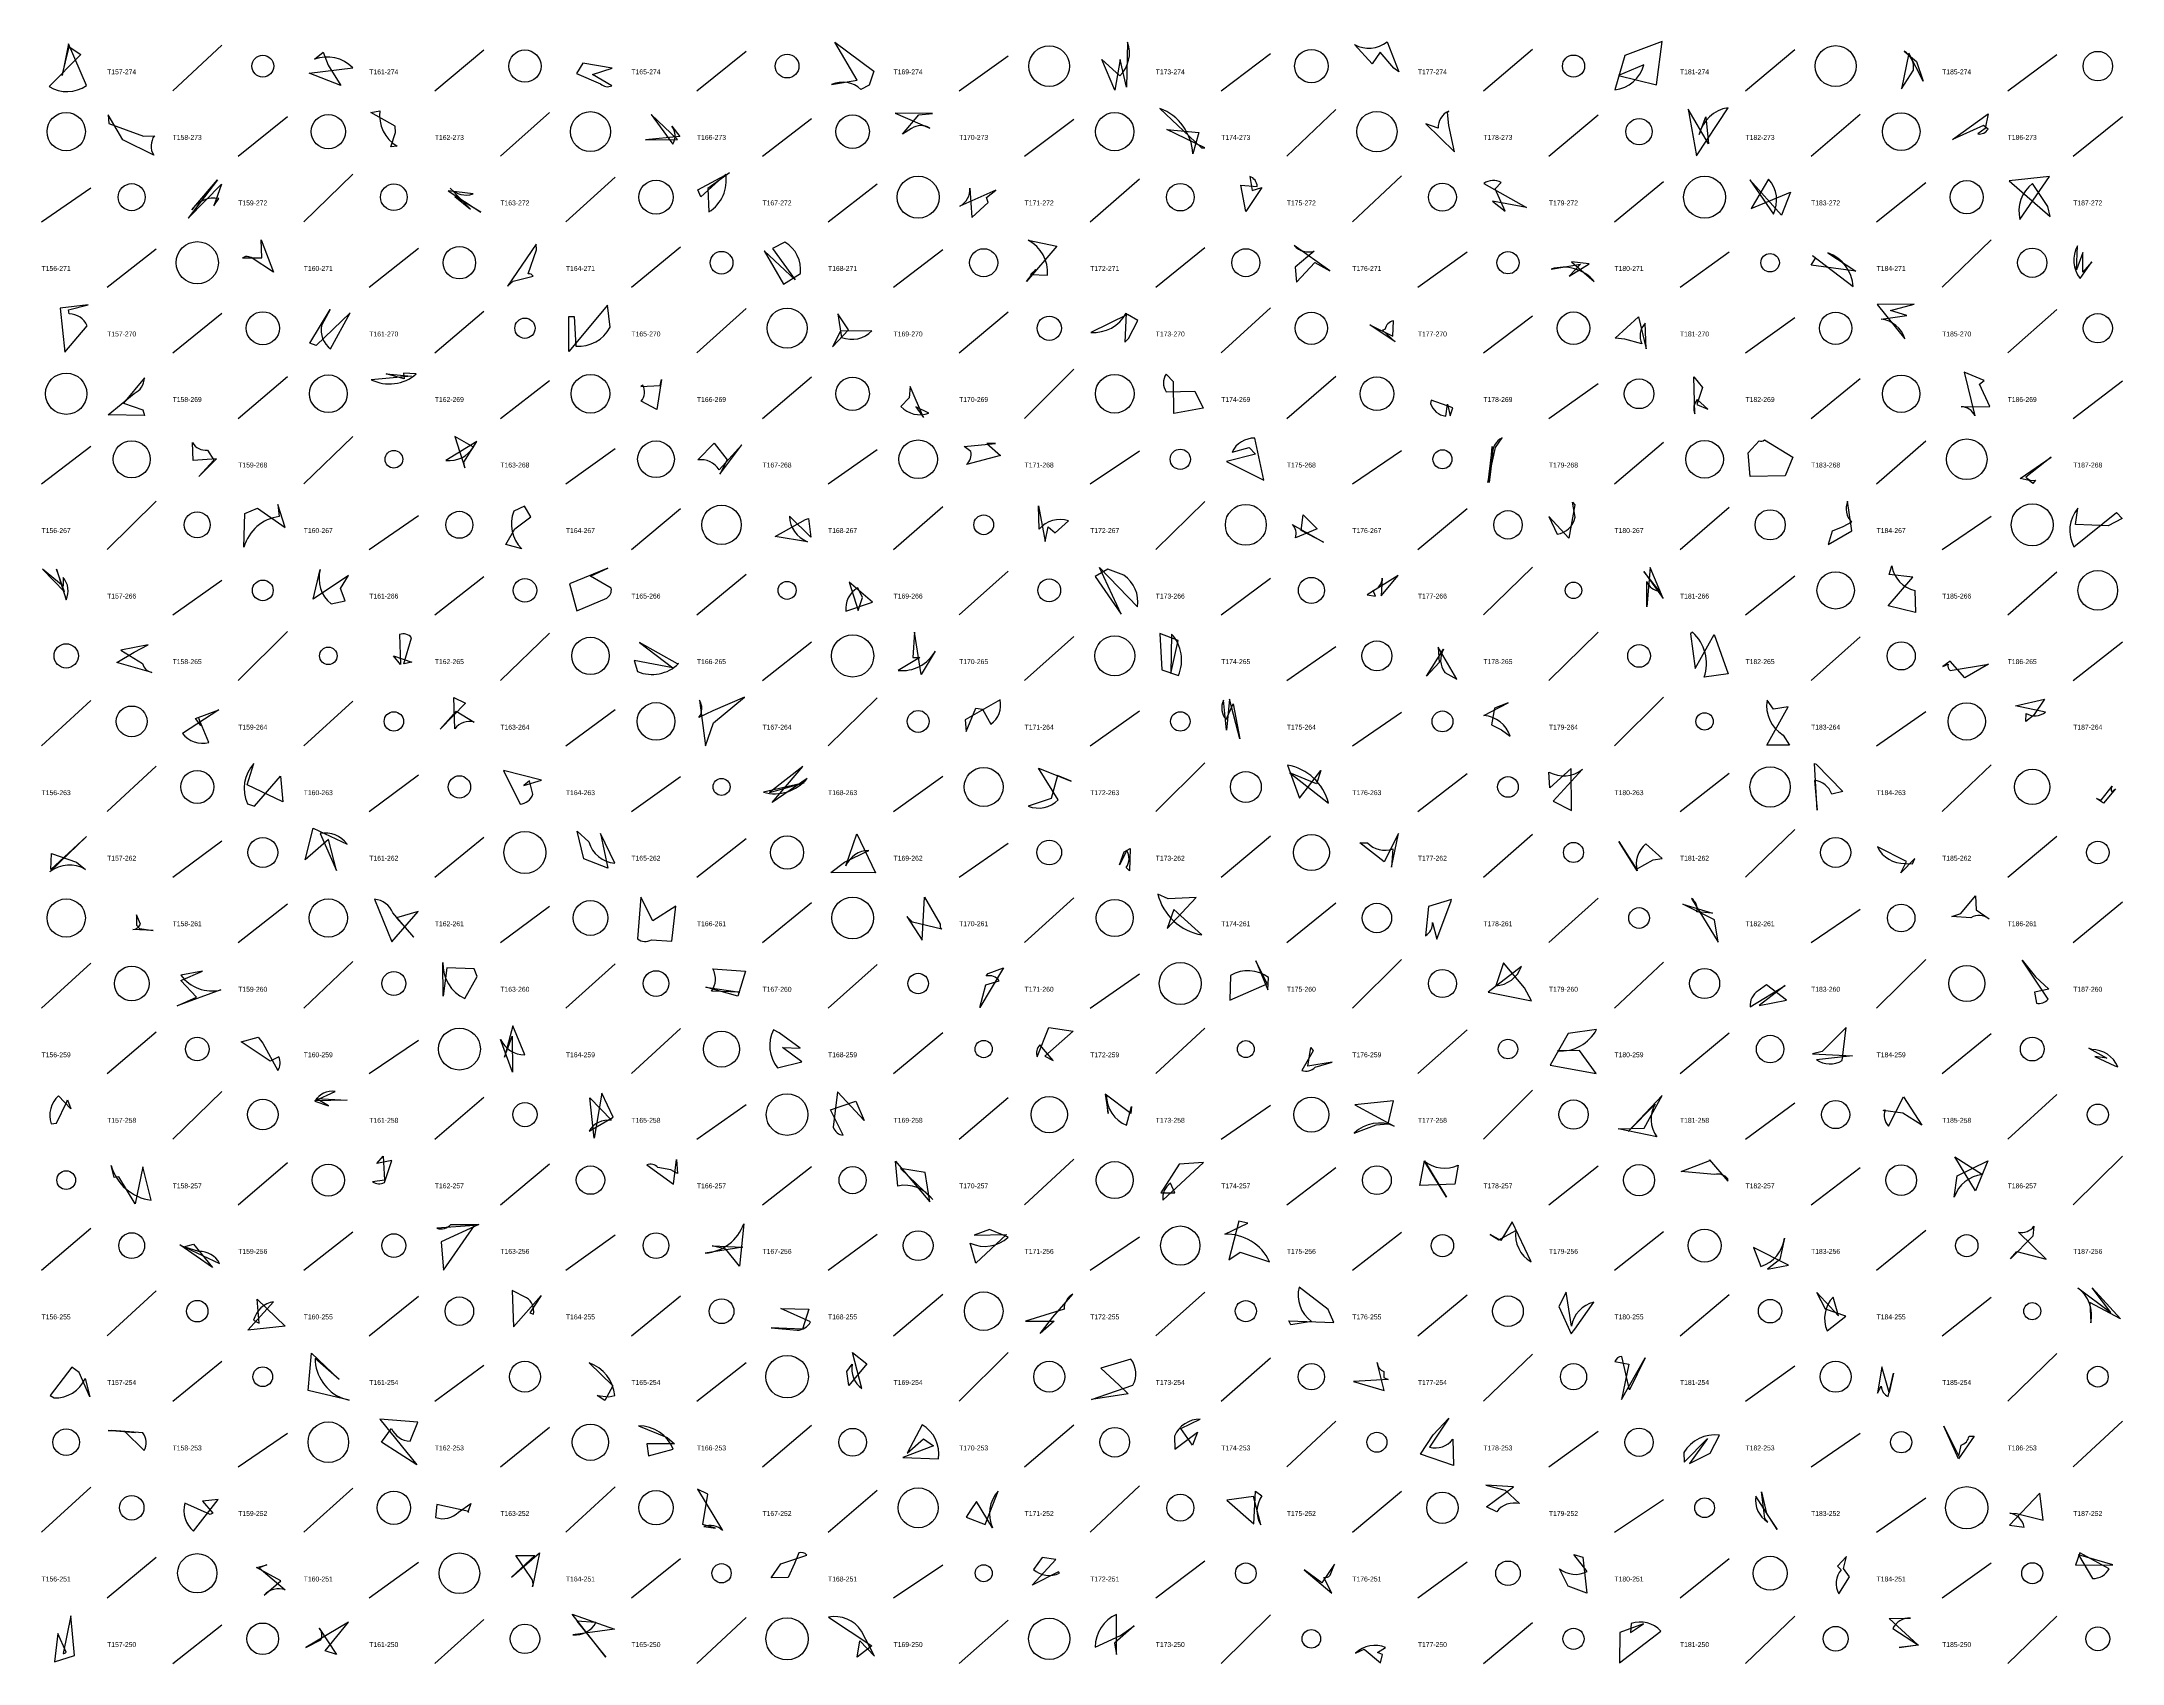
# Model space of a CAD drawing. Header units: millimetres. Extents: x -1 to 9990, y 0 to 15990.
# Drawn here: x 6240 to 7510, y 10000 to 10990 of the extents above; entities that cross this region are included whole.
import ezdxf

# ---------------------------------------------------------------- set-up
doc = ezdxf.new("R2010")
doc.units = ezdxf.units.MM
doc.layers.add('TEXT', color=3, linetype='Continuous')
doc.layers.add('WALL', color=1, linetype='Continuous')

msp = doc.modelspace()

# ---------------------------------------------------------------- linework, layer by layer
for points in [[(6256.8, 10986.8), (6263.9, 10982.1), (6244.6, 10962.5, 0.3), (6267.3, 10963.2), (6256.5, 10988.7), (6252.5, 10969.3)], [(6747.9, 10971.9), (6745.1, 10963.4), (6740.1, 10960.8, 0.3), (6722.2, 10963.8), (6737.7, 10966.5), (6724.1, 10989.7)], [(6895, 10960.4), (6887.2, 10979.1), (6898, 10969.1, 0.3), (6902.8, 10989.6), (6902.2, 10962.2), (6898.2, 10979)], [(7057, 10983.6), (7052.2, 10976.3), (7041.3, 10988.1, 0.3), (7061.2, 10989.9), (7068.4, 10971.5), (7065.4, 10973.8)], [(7229.2, 10990), (7206.3, 10981.4), (7200.2, 10960.5, 0.3), (7218, 10975.8), (7202.5, 10969.2), (7225.7, 10963.5)], [(6422.6, 10963.2), (6403.3, 10970.6), (6430, 10973.9, 0.3), (6406.5, 10979.2), (6411.8, 10983.5), (6414.9, 10975.5)], [(6570.4, 10976.9), (6566.5, 10970.4), (6581.1, 10964.2, 0.3), (6588.1, 10963), (6576.2, 10969.8), (6588.3, 10973.7)], [(7379.7, 10982.9), (7375.1, 10961.1), (7382.5, 10972.6, 0.3), (7376.8, 10984.1), (7384.3, 10977.8), (7388.4, 10965.8)], [(6455.7, 10938.3), (6440.9, 10946.7), (6446.5, 10947.8, 0.3), (6457, 10926.1), (6453.2, 10925.8), (6455.9, 10934.4)], [(6926.7, 10936.3), (6946.4, 10934.4), (6942.6, 10921.5, 0.3), (6922.5, 10949.2), (6948, 10925.1), (6949.9, 10925.2)], [(7098.8, 10938.8), (7098.1, 10946.6), (7098.8, 10947.6, 0.3), (7092.4, 10937.1), (7084.9, 10939.7), (7102.3, 10922.6)], [(7244.9, 10948.7), (7250.1, 10920.2), (7269.4, 10949.6, 0.3), (7251.6, 10933.2), (7255.7, 10944.1), (7257.3, 10927.6)], [(6281.1, 10939.9), (6302.1, 10932.2), (6308.8, 10932.5, 0.3), (6308.4, 10920.7), (6289.5, 10930.1), (6280.6, 10945.2)], [(6628.2, 10930.3), (6612.1, 10945.5), (6625.3, 10927.3, 0.3), (6624.6, 10938.3), (6629.5, 10932.1), (6608.5, 10930)], [(6783.7, 10946), (6760.9, 10946.2), (6782.1, 10937.2, 0.3), (6771, 10936.9), (6765.4, 10933.4), (6775.4, 10945.2)], [(7428.1, 10945.8), (7426.3, 10936.9), (7421.7, 10933.6, 0.3), (7428.1, 10936.6), (7425.3, 10938.8), (7406.4, 10930.3)], [(6659.9, 10909.8), (6646.7, 10900.4), (6647.3, 10886, 0.3), (6657.6, 10909), (6642.3, 10895.3), (6640.5, 10899.4)], [(6349.8, 10903), (6345.2, 10889.8), (6348.2, 10894.1, 0.3), (6331.7, 10887.3), (6347.4, 10905.5), (6329.5, 10882.1)], [(6492.2, 10895.5), (6501.7, 10887.6), (6489.4, 10900.5, 0.3), (6503.3, 10897), (6488.1, 10898.9), (6508, 10885.9)], [(6816.7, 10894.8), (6822.4, 10899.2), (6800.4, 10889.5, 0.3), (6806.6, 10900.6), (6807.7, 10882.6), (6817.7, 10891.8)], [(6974.9, 10886.3), (6971.9, 10902.4), (6982, 10901.5, 0.3), (6977.4, 10907.7), (6978.8, 10899.1), (6984.8, 10901)], [(7133.2, 10886.4), (7127.1, 10900), (7130.9, 10903.9, 0.3), (7120.3, 10903.3), (7146.4, 10888.8), (7125.5, 10892.6)], [(7302, 10884.1), (7282.7, 10905.5), (7297.1, 10884.7, 0.3), (7294.1, 10906), (7283.5, 10888.1), (7307.4, 10898.1)], [(7466, 10883.3), (7464.4, 10889.4), (7455.2, 10903.4, 0.3), (7447.5, 10881.4), (7465.5, 10907.7), (7440.8, 10905)], [(6381.5, 10849.2), (6367.8, 10858.1), (6366.5, 10858.5, 0.3), (6362.7, 10857.9), (6374.4, 10858), (6374.1, 10869)], [(6524.3, 10840.6), (6527.9, 10843.8), (6540, 10846.8, 0.3), (6537, 10848.2), (6542, 10862.8), (6541.8, 10866.4)], [(6681.1, 10862.3), (6692.9, 10841.9), (6703.1, 10848.5, 0.3), (6693.7, 10867.5), (6686.1, 10863.6), (6700, 10844.5)], [(6846.8, 10850.9), (6843.5, 10847.8), (6854, 10847.3, 0.3), (6842.1, 10868.7), (6859.6, 10865.1), (6841.1, 10843.5)], [(7017.2, 10855.1), (7026.3, 10850.1), (7004.5, 10865.5, 0.3), (7016.8, 10862.1), (7005.2, 10852.2), (7005.9, 10843.2)], [(7322.7, 10857.7), (7320.8, 10859.5), (7345.7, 10840.4, 0.3), (7330.3, 10861), (7347.3, 10849.9), (7320, 10853.6)], [(7485.8, 10861.3), (7481.9, 10850.7), (7482.6, 10865.3, 0.3), (7484.2, 10845.3), (7491.3, 10855.6), (7485.9, 10849.2)], [(7184.5, 10854.3), (7173.8, 10855.5), (7187.7, 10843.6, 0.3), (7161.4, 10851.1), (7179.2, 10854.1), (7172.4, 10846.7)], [(6251.4, 10827.3), (6254.2, 10800.3), (6267.8, 10816.5, 0.3), (6256.9, 10823.7), (6256.4, 10826.2), (6268.4, 10829.3)], [(6403.8, 10805.9), (6416.2, 10826.5), (6410.9, 10816.6, 0.3), (6416.4, 10802.4), (6428.3, 10824.4), (6407.6, 10804.5)], [(6561.8, 10822.2), (6565.1, 10822.1), (6566, 10804.1, 0.3), (6587, 10815.6), (6585.3, 10829.1), (6561.7, 10800.9)], [(6732.4, 10814), (6726, 10823.8), (6728.3, 10809.4, 0.3), (6746.8, 10813.4), (6727.5, 10813.2), (6722.8, 10803.6)], [(6909, 10819.8), (6902.7, 10823.3), (6880.4, 10812.5, 0.3), (6901.9, 10824.2), (6901.1, 10806.4), (6903.3, 10808.8)], [(7214.7, 10821.9), (7219.3, 10802.4), (7218.7, 10818, 0.3), (7216.6, 10805.4), (7206.4, 10808.4), (7200.4, 10808.9)], [(7382.9, 10829.6), (7360.4, 10829.5), (7377.3, 10808.5, 0.3), (7362.7, 10820.5), (7378.5, 10822.7), (7368.5, 10825.8)], [(7050.7, 10817.1), (7064.8, 10810.1), (7065.1, 10819.6, 0.3), (7059.9, 10814.3), (7058.4, 10813.8), (7066.2, 10806.7)], [(6302.7, 10761.8), (6280.6, 10762.1), (6296.4, 10775.2, 0.3), (6302.7, 10784.8), (6289.9, 10769.3), (6301.7, 10765.1)], [(6450.2, 10787.2), (6465.8, 10785.8), (6441.1, 10783.6, 0.3), (6468.7, 10787.1), (6460.8, 10787.6), (6461.3, 10784.2)], [(6618.4, 10783.7), (6615.5, 10765.3), (6606, 10770.4, 0.3), (6607, 10780.2), (6605.8, 10779.4), (6617.6, 10780)], [(6931, 10763), (6930.8, 10782.2), (6926.3, 10787, 0.3), (6926.4, 10776.2), (6943.8, 10776.5), (6949, 10766.3)], [(7250.2, 10768.4), (7257, 10765.5), (7250.5, 10771.5, 0.3), (7249.1, 10762.8), (7248.5, 10785.4), (7253.8, 10778.8)], [(7425.6, 10783), (7413.5, 10788.2), (7419.9, 10761.6, 0.3), (7411.6, 10767.1), (7429, 10767.2), (7422.8, 10780.8)], [(6770.1, 10779.4), (6769.5, 10772.6), (6764.5, 10767.3, 0.3), (6781.6, 10763.1), (6773.5, 10767.1), (6778.3, 10760.6)], [(7101.4, 10766.4), (7088.1, 10771.1), (7087.8, 10769.1, 0.3), (7097, 10761.4), (7098, 10768.7), (7099.7, 10761.6)], [(6346.8, 10735.3), (6332.5, 10734.3), (6332.1, 10745.2, 0.3), (6341.2, 10740.6), (6345.2, 10734.4), (6335.9, 10724.4)], [(6497.6, 10733.2), (6505.6, 10745.9), (6486.8, 10734.3, 0.3), (6503.5, 10742.5), (6492.2, 10748.9), (6498.3, 10729.8)], [(6654, 10725.9), (6667.3, 10743.8), (6653.5, 10728.6, 0.3), (6640.6, 10734.6), (6650.5, 10744.8), (6658.5, 10734.7)], [(6817, 10744.7), (6825.3, 10737.4), (6804.5, 10731.9, 0.3), (6807.1, 10739.8), (6803.1, 10742.8), (6822.3, 10744.6)], [(6963.1, 10733.7), (6986, 10722.2), (6980.5, 10747.9, 0.3), (6966.6, 10739.3), (6977.1, 10742.1), (6980.8, 10738.1)], [(7122.7, 10720.8), (7127.4, 10742.1), (7131.4, 10748.1, 0.3), (7125.5, 10737.5), (7123.6, 10720.9), (7125.4, 10742.8)], [(7282.8, 10724.5), (7281.5, 10739), (7288.3, 10746.3, 0.3), (7291.5, 10746.8), (7308.8, 10736.3), (7304.1, 10724.9)], [(7447.6, 10723.2), (7466.6, 10736.4), (7451.1, 10724.1, 0.3), (7457, 10722.3), (7455.4, 10720.2), (7453.1, 10722.1)], [(6388.6, 10693.3), (6384.2, 10707.4), (6385, 10700.1, 0.3), (6363.5, 10681.4), (6364, 10701.9), (6371.8, 10705.1)], [(6538.5, 10699.8), (6534.8, 10706.3), (6528.2, 10703.3, 0.3), (6533, 10680.4), (6523.3, 10683), (6528.9, 10692.5)], [(6854.4, 10693.7), (6858.7, 10690.1), (6866.7, 10697.5, 0.3), (6848.9, 10692.3), (6848.4, 10706.5), (6852.6, 10684.9)], [(7172.1, 10686.8), (7160, 10700), (7165.1, 10689.2, 0.3), (7176.1, 10699.6), (7174.3, 10708.9), (7175.9, 10707.3)], [(7330.4, 10683), (7344.8, 10691.4), (7342.3, 10709.4, 0.3), (7344.7, 10696.6), (7339.4, 10693.8), (7332.9, 10691.2)], [(6708.1, 10698.8), (6709.5, 10687.4), (6696.4, 10700.3, 0.3), (6707.5, 10684.7), (6687.8, 10687.9), (6706.3, 10698.2)], [(7010, 10701.2), (7018.5, 10692.5), (7005.3, 10687.1, 0.3), (7003.3, 10695.3), (7022.3, 10684.4), (7008.8, 10691.6)], [(7501.3, 10694.3), (7481.3, 10695.1), (7482.8, 10705.1, 0.3), (7480.3, 10681.6), (7506.5, 10702.6), (7509.9, 10698.8)], [(6562.2, 10658.9), (6566.7, 10642.5), (6584.9, 10650.2, 0.3), (6587.7, 10656.4), (6575.1, 10663.6), (6585.5, 10668.6)], [(6898.9, 10640.5), (6885.6, 10668.9), (6908.8, 10644.9, 0.3), (6900.5, 10664.2), (6890.8, 10668), (6883, 10663.5)], [(7221.8, 10668.9), (7219.7, 10645), (7219.7, 10660.4, 0.3), (7227.5, 10654.6), (7218, 10666.6), (7229.8, 10650)], [(7382, 10663.1), (7367.7, 10664.6), (7369.2, 10669.9, 0.3), (7383.3, 10654.9), (7383.7, 10641.4), (7367.1, 10645.6)], [(6254, 10654.1), (6249.1, 10668), (6255, 10649.3, 0.3), (6253.1, 10662.8), (6253.1, 10657.5), (6240.5, 10667.9)], [(6427.4, 10664), (6405.8, 10649.7), (6410.1, 10667.7, 0.3), (6416.7, 10646.7), (6425.2, 10648.6), (6422.4, 10656.1)], [(6738.4, 10642.8), (6741, 10650.7), (6738.1, 10656.5, 0.3), (6730.9, 10642.2), (6747.1, 10647.8), (6732.8, 10659.9)], [(7049, 10652.2), (7054.2, 10651.4), (7052.8, 10654.9, 0.3), (7058.3, 10662.4), (7057.5, 10651.7), (7068, 10664)], [(6305, 10621.7), (6288.4, 10618.5), (6301.6, 10610.3, 0.3), (6307.2, 10604.9), (6286, 10611), (6296.4, 10617.3)], [(6465.9, 10611.1), (6461, 10610.2), (6465.8, 10626.1, 0.3), (6458.4, 10628.1), (6459, 10609.7), (6454.8, 10615.1)], [(6625.3, 10607.7), (6601.6, 10612.1), (6603.7, 10605.4, 0.3), (6628.8, 10610.3), (6628.1, 10610.1), (6604.9, 10623.1)], [(6771.8, 10614.1), (6776, 10614.1), (6762.8, 10606.1, 0.3), (6785.4, 10617.9), (6776.9, 10603.6), (6772.7, 10629.5)], [(6922.6, 10628.7), (6923.7, 10606.5), (6933.8, 10603.1, 0.3), (6929.7, 10628.3), (6929.3, 10604.3), (6933.7, 10624.3)], [(7093, 10610.9), (7085.3, 10602.7), (7095.6, 10619, 0.3), (7096.4, 10604.9), (7103.7, 10600.7), (7092.3, 10620.4)], [(7260.8, 10628), (7269.4, 10604.1), (7254.8, 10602, 0.3), (7247.7, 10629.4), (7246.4, 10628.4), (7249.2, 10607.4)], [(7404.8, 10611.7), (7400.4, 10608.5), (7403.6, 10609.9, 0.3), (7404.9, 10606), (7428.3, 10610), (7413.9, 10601.7)], [(6334, 10576.8), (6348.1, 10582), (6325.9, 10567.7, 0.3), (6342.1, 10562.1), (6335.9, 10576.8), (6337.1, 10572.5)], [(6483.2, 10570.3), (6493, 10581.2), (6504, 10574.6, 0.3), (6492.2, 10570.5), (6491.6, 10589.5), (6498.7, 10586.1)], [(6669.1, 10589.9), (6649.6, 10581.5), (6641.2, 10577.4, 0.3), (6641.5, 10588), (6645.3, 10560), (6650.1, 10574.2)], [(6810.2, 10583), (6814.3, 10582.4), (6819.4, 10573.3, 0.3), (6825, 10588.1), (6803.7, 10575.9), (6804.3, 10568.8)], [(6965.1, 10588.6), (6963.2, 10569.7), (6961.3, 10587.9, 0.3), (6963, 10576.1), (6967.2, 10585.7), (6971.3, 10564.4)], [(7125, 10573), (7131.1, 10569.9), (7136.3, 10565.9, 0.3), (7120.3, 10578.7), (7135.2, 10586.4), (7126.7, 10583.1)], [(7306.1, 10583.8), (7297.1, 10582.4), (7293.1, 10587.9, 0.3), (7302.9, 10566.7), (7306.8, 10560.4), (7292.9, 10560.4)], [(7455.8, 10578.7), (7451.1, 10574.9), (7451.3, 10579.8, 0.3), (7463.1, 10580.7), (7444.8, 10584.5), (7462.5, 10588.5)], [(6387.2, 10525.9), (6365.5, 10536.2), (6369.5, 10549.4, 0.3), (6365.7, 10524.7), (6369.9, 10523.2), (6385.8, 10541.5)], [(6545.1, 10539.2), (6521.9, 10545.1), (6532, 10524.5, 0.3), (6539.9, 10530.5), (6537.7, 10538.7), (6534.4, 10535.8)], [(6684.3, 10531.6), (6705.4, 10537.6), (6680.6, 10531.8, 0.3), (6707.2, 10540.2), (6685.8, 10525.6), (6704.6, 10547.5)], [(6860, 10541.9), (6856.1, 10528), (6842.1, 10523.3, 0.3), (6860.5, 10527.1), (6848.4, 10546.4), (6868.3, 10538.5)], [(7018.2, 10536.8), (7001.8, 10543.7), (7025.4, 10525.1, 0.3), (7000.4, 10548.3), (7007.8, 10528.2), (7020.8, 10545.1)], [(7173.5, 10546.3), (7160.5, 10534.5), (7160, 10544.1, 0.3), (7180.5, 10545.8), (7162.6, 10526.4), (7173.7, 10520.6)], [(7323.1, 10549), (7339.3, 10532.2), (7332.6, 10530.5, 0.3), (7322, 10539), (7323.7, 10520.8), (7322.1, 10549.4)], [(7494.1, 10527.9), (7497.1, 10527), (7503.7, 10535.5, 0.3), (7503.6, 10532.1), (7505.8, 10533.8), (7498.5, 10525.1)], [(6246.1, 10494.4), (6261.3, 10489), (6266.8, 10484.7, 0.3), (6245.1, 10483.2), (6267.3, 10504.8), (6245.6, 10484.7)], [(6400.9, 10490.5), (6405.7, 10509.9), (6426.4, 10500, 0.3), (6410.1, 10506.5), (6419.9, 10483.9), (6415.1, 10503)], [(6571, 10491.1), (6566.9, 10508.1), (6573.9, 10501.4, 0.3), (6589.8, 10488.4), (6581.2, 10506.5), (6585.5, 10485.5)], [(6721.8, 10482.7), (6730, 10489), (6744.8, 10496.2, 0.3), (6730.9, 10486.8), (6737.6, 10506.3), (6749, 10482.6)], [(7059.4, 10489.2), (7044.5, 10500.9), (7049.2, 10500.9, 0.3), (7064.7, 10497.3), (7063.9, 10486.1), (7068.2, 10506.6)], [(6904.5, 10497.4), (6903.9, 10483.8), (6902, 10485.9, 0.3), (6902.3, 10496.2), (6897.9, 10487.5), (6900.8, 10495.4)], [(7223.6, 10490.6), (7229.1, 10491.3), (7219.2, 10500.2, 0.3), (7213.9, 10483.7), (7202.6, 10501.6), (7213.5, 10484.9)], [(7374.8, 10482.5), (7378.2, 10489.4), (7360.5, 10498.4, 0.3), (7377.4, 10488.3), (7381.9, 10488.1), (7383.3, 10491.3)], [(6456.6, 10455.2), (6467.1, 10443.4), (6454.3, 10458.1, 0.3), (6443.1, 10466.4), (6453.8, 10440.4), (6469.8, 10458.9)], [(6613.1, 10453.3), (6605.8, 10467.8), (6603.7, 10442.2, 0.3), (6612.2, 10441.7), (6624.7, 10440.8), (6627, 10462.3)], [(6777.5, 10441.5), (6778.8, 10467.7), (6788.5, 10451.3, 0.3), (6789.4, 10448.2), (6771.5, 10452.4), (6768.1, 10455.9)], [(6944.7, 10467.6), (6927.6, 10466.8), (6921.3, 10469.6, 0.3), (6948.1, 10444.7), (6931.1, 10460.2), (6926.9, 10448.6)], [(7100.6, 10466.3), (7086.4, 10462), (7084.6, 10444.2, 0.3), (7088.9, 10452.3), (7091.5, 10442.1), (7100.4, 10465.4)], [(7241.8, 10463.4), (7259.8, 10457.9), (7250.3, 10458.7, 0.3), (7247, 10467), (7263.2, 10440.2), (7261, 10453.9)], [(7420.3, 10468.6), (7420.8, 10459.9), (7428.6, 10454.5, 0.3), (7417.6, 10455.2), (7406, 10456), (7411.3, 10457.7)], [(6299.8, 10448.5), (6308, 10447.4), (6295.6, 10448, 0.3), (6300.4, 10451.3), (6298, 10456.9), (6298, 10450.6)], [(6487.4, 10424.6), (6485, 10407.2), (6484.9, 10427.8, 0.3), (6498.3, 10405.8), (6505.8, 10419.2), (6504.1, 10423.9)], [(6981.1, 10428.9), (6988.4, 10411.1), (6988.9, 10418.7, 0.3), (6965.7, 10420), (6965.3, 10404.8), (6988, 10414.8)], [(7145, 10412.4), (7132.3, 10427.6), (7127.5, 10413.6, 0.3), (7143.2, 10425.4), (7123, 10409.8), (7149.4, 10404.5)], [(7465.1, 10411.5), (7456.4, 10409.8), (7457.5, 10403.1, 0.3), (7464.6, 10405.4), (7448.9, 10429.3), (7456.9, 10419)], [(6324.9, 10416.9), (6338.2, 10422.5), (6325, 10420.1, 0.3), (6349.4, 10411.1), (6322.8, 10401.3), (6334.5, 10406.7)], [(6645.4, 10412.8), (6666.1, 10409.7), (6648.8, 10410.3, 0.3), (6649.6, 10423.9), (6669.6, 10422.6), (6664.9, 10407.3)], [(6812.6, 10400.4), (6816.3, 10414.3), (6824.5, 10416.6, 0.3), (6816.5, 10419.6), (6817.8, 10421.2), (6827, 10424.5)], [(7305, 10404.8), (7292.7, 10414.3), (7287.7, 10410.5, 0.3), (7282.9, 10400.7), (7304.2, 10413.8), (7288.4, 10401.5)], [(6527.2, 10382.8), (6527.4, 10360.8), (6520.1, 10380.8, 0.3), (6534.9, 10371.5), (6527.7, 10389.1), (6522.6, 10370.1)], [(6372.2, 10382.3), (6375, 10378.6), (6384.1, 10361.9, 0.3), (6384.7, 10370.2), (6379.5, 10367.7), (6361.8, 10379.5)], [(6702.9, 10375.6), (6690.2, 10384.9), (6686.7, 10386.7, 0.3), (6689.2, 10363.6), (6703.9, 10367.3), (6692.2, 10375.9)], [(6852.4, 10370.7), (6857.3, 10368.1), (6849.3, 10377.5, 0.3), (6847.7, 10370.2), (6854.7, 10388.1), (6869.7, 10385.9)], [(7014.6, 10375.9), (7016, 10374), (7009.2, 10362, 0.3), (7017.3, 10363.9), (7027.6, 10366.9), (7012.8, 10364.6)], [(7188.9, 10360.1), (7178.6, 10374.1), (7165.3, 10373.9, 0.3), (7189.1, 10387), (7171.7, 10384.5), (7160.8, 10365.2)], [(7320.8, 10372), (7345.2, 10370.8), (7323.3, 10368.5, 0.3), (7339, 10368), (7341.4, 10388.2), (7326.7, 10373.5)], [(7493.1, 10370.4), (7505.3, 10364.7), (7507.2, 10364.2, 0.3), (7491.3, 10374.7), (7489.5, 10375.6), (7500.6, 10369.5)], [(6255.9, 10344), (6257.8, 10338.6), (6250.4, 10346.5, 0.3), (6245.8, 10329.4), (6249.1, 10329.8), (6255.3, 10342.7)], [(6426.4, 10343.9), (6406.7, 10343.4), (6419.1, 10349.1, 0.3), (6406.8, 10343.2), (6415, 10340.4), (6407.6, 10344.8)], [(6577.2, 10320.6), (6574.6, 10345.3), (6587.8, 10331.5, 0.3), (6574.1, 10324.9), (6588.9, 10333.4), (6582, 10348.1)], [(6742, 10331.3), (6725.8, 10348.8), (6723.1, 10327.3, 0.3), (6729.3, 10322.4), (6721.4, 10337.9), (6736.9, 10343.1)], [(6889.1, 10347.5), (6891, 10335.6), (6889.8, 10346.8, 0.3), (6902.2, 10328.5), (6905.2, 10340), (6904.9, 10335.7)], [(7065.1, 10343.3), (7041.5, 10341), (7065.5, 10328, 0.3), (7041.2, 10323.7), (7054.6, 10328.8), (7061.8, 10329.4)], [(7229.2, 10346.7), (7208.4, 10324.6), (7224.9, 10341.4, 0.3), (7225.8, 10321.4), (7202.3, 10326.4), (7218.2, 10326.7)], [(7376, 10335.8), (7363.9, 10337.4), (7365.2, 10337.8, 0.3), (7367.3, 10328), (7376.5, 10345.9), (7387.6, 10328.6)], [(6287.2, 10297), (6284.2, 10296.5), (6282.4, 10304, 0.3), (6306.8, 10282.7), (6301.8, 10303.2), (6297.1, 10280.5)], [(6448.5, 10309.6), (6449.3, 10294.9), (6442, 10294, 0.3), (6449.2, 10293.6), (6453.8, 10306.9), (6444.7, 10305.1)], [(6628.2, 10299.1), (6624, 10301.3), (6616.1, 10302.7, 0.3), (6609.4, 10304.3), (6625.6, 10292.6), (6627.5, 10307.5)], [(6779.2, 10299.6), (6764.3, 10302.1), (6783.9, 10283.1, 0.3), (6762.6, 10291.4), (6761.2, 10306.6), (6782.2, 10281.8)], [(6923.2, 10287.3), (6931.7, 10287.3), (6929.1, 10293.1, 0.3), (6924.4, 10282.7), (6949.2, 10305.8), (6934.4, 10304.7)], [(7084, 10306.7), (7097.4, 10284.6), (7083.9, 10306.8, 0.3), (7104.5, 10304.2), (7102.6, 10292.6), (7081.1, 10291.8)], [(7257.9, 10307.4), (7269.1, 10294.3), (7269.2, 10295.8, 0.3), (7261.1, 10298.4), (7240.8, 10300.2), (7258.3, 10307)], [(7420.4, 10288.5), (7407.7, 10309.3), (7424.6, 10298.4, 0.3), (7407.4, 10284.5), (7409.2, 10297.6), (7427.9, 10306.7)], [(6485.2, 10240.1), (6504.2, 10267.2), (6481.3, 10265.6, 0.3), (6489.7, 10268), (6506.9, 10267.9), (6483.9, 10257.4)], [(6649.3, 10254.8), (6668, 10254), (6645.1, 10250.5, 0.3), (6668.6, 10268.4), (6666, 10242.5), (6657.6, 10252.9)], [(6828.9, 10261.8), (6810.2, 10244.3), (6806.8, 10256.5, 0.3), (6830, 10260.1), (6818.5, 10264.9), (6809.1, 10261.3)], [(6964.7, 10246.4), (6971.6, 10251.1), (6989.5, 10245.2, 0.3), (6962.1, 10262), (6976.3, 10268.7), (6970.8, 10270)], [(7124.2, 10261.7), (7129.5, 10258.5), (7139.7, 10264.2, 0.3), (7149.1, 10245.1), (7137.6, 10269.6), (7130.6, 10258.2)], [(7445.5, 10251.5), (7463.5, 10246.8), (7446.6, 10263.2, 0.3), (7455.9, 10266.8), (7455.4, 10260.7), (7441.7, 10246.9)], [(6344.4, 10241.6), (6324.3, 10255.5), (6348.5, 10244.2, 0.3), (6336, 10251.4), (6326.9, 10254.3), (6332.7, 10255.9)], [(7306.3, 10243.1), (7284.9, 10253.8), (7289.3, 10242.3, 0.3), (7303.7, 10259.6), (7300.9, 10246.5), (7293.3, 10240.7)], [(6544.8, 10224.6), (6537.9, 10214), (6540.2, 10213.2, 0.3), (6536, 10223.2), (6527.2, 10227.7), (6528.1, 10205.5)], [(6849.4, 10201.3), (6857.1, 10211.3), (6869.5, 10225.3, 0.3), (6864.1, 10216.3), (6840.5, 10208.8), (6858.1, 10208.9)], [(7028.7, 10208.1), (7025.3, 10216.1), (7007.5, 10229.7, 0.3), (7015, 10208.7), (7002.4, 10206.7), (7001.2, 10209.2)], [(7173.5, 10201.2), (7175.9, 10204), (7187.4, 10220.5, 0.3), (7173.7, 10205.9), (7170.6, 10226.7), (7166, 10217.9)], [(7323.5, 10226.4), (7336.8, 10212.2), (7333.5, 10223.6, 0.3), (7329.8, 10203), (7341.3, 10212), (7328.8, 10216.2)], [(7508.9, 10210.4), (7490.1, 10220.3), (7490.7, 10207.8, 0.3), (7482.8, 10229.3), (7503, 10214.1), (7491.6, 10229.3)], [(6388.7, 10205.8), (6365.8, 10203.4), (6381.6, 10220.8, 0.3), (6369.4, 10209.5), (6372.7, 10207.7), (6371.6, 10222.3)], [(6704.4, 10204), (6685.2, 10204.9), (6701.1, 10203.4, 0.3), (6709.2, 10208.5), (6691.1, 10216.7), (6708.2, 10216.3)], [(6404.7, 10189.4), (6421.6, 10173.2), (6406.9, 10186.2, 0.3), (6423.6, 10161.8), (6427.8, 10160.7), (6402.7, 10166.6)], [(6732.6, 10169.6), (6731.4, 10178.2), (6734.8, 10182.6, 0.3), (6740.6, 10167.8), (6734.9, 10189.7), (6743.6, 10182.8)], [(6903.1, 10164.5), (6880.8, 10161), (6906.1, 10169.9, 0.3), (6904.8, 10185.8), (6886.5, 10180.3), (6897.7, 10169.9)], [(7218.7, 10186.5), (7209.1, 10167), (7204.5, 10187.4, 0.3), (7200.3, 10184.2), (7208.7, 10182.7), (7204.3, 10161)], [(6258.5, 10180.9), (6245.2, 10163.5), (6247.6, 10162, 0.3), (6266.6, 10173.8), (6269.4, 10162.7), (6263, 10177.6)], [(6579, 10163.6), (6586.2, 10162.8), (6589.9, 10163.5, 0.3), (6574.1, 10183.4), (6588.7, 10169.5), (6583.7, 10160.4)], [(7040.7, 10172), (7059.5, 10166.6), (7055.2, 10183.7, 0.3), (7059.2, 10178.1), (7059.3, 10174.5), (7061.9, 10173.3)], [(7363.1, 10181.1), (7360.5, 10164.9), (7362.8, 10169.3, 0.3), (7367.1, 10162.9), (7370.2, 10177.1), (7367.6, 10165.3)], [(6469.1, 10121.2), (6447.5, 10135.1), (6453.6, 10143.4, 0.3), (6465, 10135.7), (6469.6, 10147.3), (6446.4, 10149.1)], [(6942.5, 10133.3), (6935.4, 10143.4), (6947.2, 10149.1, 0.3), (6931.4, 10138.8), (6931.7, 10130.7), (6945.4, 10141.1)], [(7089.3, 10139.6), (7098.9, 10149.6), (7087.1, 10131.9, 0.3), (7101.3, 10136.8), (7101.7, 10120.8), (7081.6, 10127.7)], [(6280.7, 10142.2), (6290.6, 10141.8), (6302.5, 10129.9, 0.3), (6301.8, 10140.7), (6282.8, 10142.1), (6297.3, 10141)], [(6609.3, 10134), (6610.4, 10126.6), (6625.5, 10130.8, 0.3), (6604.4, 10145), (6621.9, 10137.9), (6626.2, 10134)], [(6784.4, 10132.8), (6765.6, 10125.6), (6787.5, 10124.9, 0.3), (6777.4, 10145.7), (6768.3, 10128.4), (6778.2, 10137.1)], [(7245.7, 10122), (7258.4, 10128.4), (7264.1, 10139.3, 0.3), (7242.4, 10128.7), (7242.5, 10122.8), (7256.8, 10137.2)], [(7401.1, 10144.8), (7410.2, 10126.5), (7411.5, 10133.3, 0.3), (7416.4, 10138.7), (7419.5, 10138.6), (7410, 10124.8)], [(6344.5, 10091.8), (6342.8, 10090.9), (6327.4, 10097.9, 0.3), (6332.8, 10080.7), (6347.8, 10100), (6338.2, 10099)], [(6500.8, 10092.8), (6481.2, 10096.9), (6480.5, 10089.1, 0.3), (6494.5, 10092.4), (6501.9, 10097.7), (6500.1, 10092.3)], [(6646.7, 10103.2), (6640.3, 10106.4), (6655.5, 10081.1, 0.3), (6644.2, 10083.6), (6651.3, 10082.5), (6643.6, 10084.7)], [(6804.3, 10089.3), (6815.8, 10084.7), (6823.9, 10105.2, 0.3), (6820.4, 10082.8), (6810.6, 10098.8), (6807.2, 10093.8)], [(6979.9, 10085.1), (6980.8, 10105.1), (6984.8, 10102.2, 0.3), (6984.1, 10084.6), (6979.7, 10101.8), (6963.5, 10099.6)], [(7121.5, 10108.7), (7133.3, 10105.8), (7142.1, 10097.5, 0.3), (7128.1, 10092.6), (7121.9, 10095.5), (7138.4, 10107.8)], [(7292.7, 10091.5), (7299.2, 10081.7), (7286.2, 10102, 0.3), (7293.6, 10086.2), (7291.8, 10088.5), (7289.8, 10104.8)], [(7459.6, 10104), (7441.1, 10084.4), (7450.1, 10083.2, 0.3), (7441.3, 10091.8), (7445.4, 10091.4), (7461.7, 10087.4)], [(6377.5, 10060.1), (6372.8, 10058.4), (6388.7, 10044.8, 0.3), (6375.8, 10041.7), (6386.1, 10050.3), (6371.2, 10058.5)], [(6526.8, 10052.7), (6543.8, 10067.5), (6539.6, 10046.8, 0.3), (6538.5, 10052.5), (6529.5, 10065.8), (6541, 10065.9)], [(6685.2, 10052.2), (6691.1, 10060.7), (6707.1, 10066.1, 0.3), (6702.1, 10067.5), (6699.6, 10060.9), (6695.7, 10052.5)], [(6859.1, 10063.4), (6850.6, 10064.6), (6845.3, 10057.3, 0.3), (6861.2, 10055.1), (6860.6, 10055.8), (6844.5, 10047.7)], [(7010.5, 10057.1), (7027.4, 10042.8), (7022.6, 10052.5, 0.3), (7026.5, 10053.9), (7029.2, 10060.5), (7021.4, 10049.1)], [(7183.1, 10042.8), (7171.8, 10047.1), (7166.4, 10057.8, 0.3), (7183.4, 10056.1), (7175.1, 10066.4), (7180.6, 10064.8)], [(7341.6, 10065.3), (7336.2, 10059.3), (7338.3, 10057.2, 0.3), (7336.9, 10042.5), (7343.5, 10052.9), (7339.8, 10058)], [(7504.1, 10060.1), (7483.2, 10066.2), (7491.7, 10051.9, 0.3), (7502, 10057.8), (7484, 10067.4), (7481.4, 10060)], [(6260.1, 10004.8), (6257.8, 10029), (6253.1, 10006.1, 0.3), (6254.9, 10006.9), (6249.9, 10018.3), (6247.8, 10001)], [(6427.4, 10025.1), (6401.2, 10009.6), (6410.4, 10014.3, 0.3), (6409.5, 10021.5), (6420, 10005.5), (6413, 10007.7)], [(6563.8, 10030), (6589.7, 10020.8), (6564.3, 10017.4, 0.3), (6578.3, 10025), (6566.6, 10025.7), (6584.3, 10003.8)], [(6739.5, 10013.7), (6748.3, 10004.4), (6740.5, 10019.7, 0.3), (6720.2, 10028.3), (6746.7, 10010.8), (6737.7, 10003.9)], [(6894.8, 10012.4), (6896, 10005.4), (6896.1, 10029.9, 0.3), (6883.1, 10009.9), (6898.5, 10017), (6906.8, 10023)], [(7203.3, 10018.9), (7203.1, 10000.4), (7228.2, 10019.7, 0.3), (7210.2, 10024.3), (7209.8, 10018.9), (7217.7, 10024.1)], [(7385.1, 10011.3), (7367.6, 10027.5), (7380.6, 10027.7, 0.3), (7369.8, 10021.2), (7385.6, 10011.1), (7373.7, 10009.6)], [(7058.4, 10005.5), (7055.3, 10006.6), (7060.3, 10009.7, 0.3), (7042, 10006.3), (7047.2, 10008.6), (7057.2, 10000.3)]]:
    msp.add_lwpolyline(points, format="xyb", close=True)
for centre, radius in [((6855, 10975), 12.4), ((7335, 10975), 12.5), ((6375, 10975), 6.7), ((6535, 10975), 9.85), ((6695, 10975), 7.23), ((7015, 10975), 10.2), ((7175, 10975), 6.76), ((7495, 10975), 9.01), ((6255, 10935), 11.7), ((6415, 10935), 10.4), ((6575, 10935), 12.2), ((6735, 10935), 10.2), ((6895, 10935), 11.7), ((7055, 10935), 12.3), ((7215, 10935), 8.01), ((7375, 10935), 11.5), ((6295, 10895), 8.25), ((6455, 10895), 8.15), ((6615, 10895), 10.4), ((6775, 10895), 12.8), ((6935, 10895), 8.42), ((7095, 10895), 8.53), ((7255, 10895), 12.8), ((7415, 10895), 10.1), ((6335, 10855), 12.9), ((6495, 10855), 9.92), ((6655, 10855), 6.93), ((6815, 10855), 8.57), ((6975, 10855), 8.55), ((7135, 10855), 6.82), ((7295, 10855), 5.63), ((7455, 10855), 8.93), ((6375, 10815), 10.1), ((6535, 10815), 6.18), ((6695, 10815), 12.2), ((6855, 10815), 7.41), ((7015, 10815), 9.86), ((7175, 10815), 9.92), ((7335, 10815), 9.87), ((7495, 10815), 8.92), ((6255, 10775), 12.6), ((6415, 10775), 11.5), ((6575, 10775), 11.8), ((6735, 10775), 10.2), ((6895, 10775), 11.8), ((7055, 10775), 10.3), ((7215, 10775), 9.09), ((7375, 10775), 11.4), ((6295, 10735), 11.3), ((6615, 10735), 11.2), ((6775, 10735), 11.8), ((7255, 10735), 11.5), ((7415, 10735), 12.4), ((6455, 10735), 5.4), ((6935, 10735), 6.17), ((7095, 10735), 5.8), ((6655, 10695), 12), ((6975, 10695), 12.5), ((7455, 10695), 12.8), ((6335, 10695), 7.93), ((6495, 10695), 8.24), ((6815, 10695), 6.01), ((7135, 10695), 8.7), ((7295, 10695), 9.21), ((6375, 10655), 6.32), ((6535, 10655), 7.21), ((6695, 10655), 5.49), ((6855, 10655), 6.95), ((7015, 10655), 7.94), ((7175, 10655), 5), ((7335, 10655), 11.4), ((7495, 10655), 12.1), ((6255, 10615), 7.42), ((6415, 10615), 5.34), ((6575, 10615), 11.4), ((6735, 10615), 12.9), ((6895, 10615), 12.2), ((7055, 10615), 9.15), ((7215, 10615), 6.95), ((7375, 10615), 8.6), ((6295, 10575), 9.4), ((6455, 10575), 5.94), ((6615, 10575), 11.5), ((6775, 10575), 6.68), ((6935, 10575), 5.94), ((7095, 10575), 6.37), ((7255, 10575), 5.27), ((7415, 10575), 11.4), ((6335, 10535), 10.1), ((6495, 10535), 6.82), ((6815, 10535), 11.9), ((6975, 10535), 9.45), ((7135, 10535), 6.31), ((7295, 10535), 12.3), ((7455, 10535), 10.8), ((6655, 10535), 5.19), ((6375, 10495), 9.13), ((6535, 10495), 12.8), ((6695, 10495), 10.1), ((7015, 10495), 11), ((7335, 10495), 9.17), ((6855, 10495), 7.56), ((7175, 10495), 6.11), ((7495, 10495), 6.92), ((6255, 10455), 11.7), ((6415, 10455), 11.7), ((6575, 10455), 10.6), ((6735, 10455), 12.7), ((6895, 10455), 11.3), ((7055, 10455), 8.99), ((7215, 10455), 6.32), ((7375, 10455), 8.42), ((6935, 10415), 12.8), ((6295, 10415), 10.6), ((6455, 10415), 7.31), ((6615, 10415), 7.83), ((6775, 10415), 6.27), ((7095, 10415), 8.58), ((7255, 10415), 9.2), ((7415, 10415), 11), ((6335, 10375), 7.22), ((6495, 10375), 12.8), ((6655, 10375), 11), ((6815, 10375), 5.26), ((6975, 10375), 5.17), ((7135, 10375), 5.95), ((7295, 10375), 8.39), ((7455, 10375), 7.26), ((6375, 10335), 9.32), ((6535, 10335), 7.38), ((6695, 10335), 12.7), ((6855, 10335), 11.1), ((7015, 10335), 10.7), ((7175, 10335), 8.94), ((7335, 10335), 8.58), ((7495, 10335), 6.43), ((6255, 10295), 5.7), ((6415, 10295), 9.78), ((6575, 10295), 8.66), ((6735, 10295), 8.3), ((6895, 10295), 11.3), ((7055, 10295), 8.79), ((7215, 10295), 9.5), ((7375, 10295), 9.38), ((6295, 10255), 7.89), ((6455, 10255), 7.27), ((6615, 10255), 7.87), ((6775, 10255), 9.12), ((6935, 10255), 12), ((7095, 10255), 6.81), ((7255, 10255), 10.1), ((7415, 10255), 6.82), ((6495, 10215), 8.7), ((6815, 10215), 11.8), ((7135, 10215), 9.36), ((6335, 10215), 6.55), ((6655, 10215), 7.58), ((6975, 10215), 6.49), ((7295, 10215), 7.18), ((7455, 10215), 5.2), ((6695, 10175), 13), ((6375, 10175), 6.02), ((6535, 10175), 9.45), ((6855, 10175), 9.44), ((7015, 10175), 8.01), ((7175, 10175), 8), ((7335, 10175), 9.49), ((7495, 10175), 6.33), ((6415, 10135), 12.4), ((6255, 10135), 8.11), ((6575, 10135), 11.1), ((6735, 10135), 8.48), ((6895, 10135), 9.02), ((7055, 10135), 6.11), ((7215, 10135), 8.62), ((7375, 10135), 6.49), ((6295, 10095), 7.49), ((6455, 10095), 10.2), ((6615, 10095), 10.5), ((6775, 10095), 12.2), ((6935, 10095), 8.24), ((7095, 10095), 9.59), ((7255, 10095), 6.04), ((7415, 10095), 12.9), ((6335, 10055), 12), ((6495, 10055), 12.4), ((6655, 10055), 5.88), ((6815, 10055), 5.18), ((6975, 10055), 6.31), ((7135, 10055), 7.49), ((7295, 10055), 10.4), ((7455, 10055), 6.41), ((6375, 10015), 9.65), ((6535, 10015), 9.01), ((6695, 10015), 12.9), ((6855, 10015), 12.6), ((7015, 10015), 5.65), ((7175, 10015), 6.48), ((7335, 10015), 7.57), ((7495, 10015), 7.25)]:
    msp.add_circle(centre, radius)
at = {"layer": 'WALL'}
for p, q in [((6320, 10960), (6350, 10987.7)), ((6480, 10960), (6510, 10984.9)), ((6640, 10960), (6670, 10984.2)), ((6800, 10960), (6830, 10981.3)), ((6960, 10960), (6990, 10982.8)), ((7120, 10960), (7150, 10985.3)), ((7280, 10960), (7310, 10985.2)), ((7440, 10960), (7470, 10982.1)), ((7000, 10920), (7030, 10948.5)), ((6360, 10920), (6390, 10944.2)), ((6520, 10920), (6550, 10946.6)), ((6680, 10920), (6710, 10943)), ((6840, 10920), (6870, 10942.6)), ((7160, 10920), (7190, 10945.3)), ((7320, 10920), (7350, 10945.6)), ((7480, 10920), (7510, 10944.2)), ((6240, 10880), (6270, 10900.8)), ((6400, 10880), (6430, 10909)), ((6560, 10880), (6590, 10907.3)), ((6720, 10880), (6750, 10903.2)), ((6880, 10880), (6910, 10906.3)), ((7040, 10880), (7070, 10908.1)), ((7200, 10880), (7230, 10904.5)), ((7360, 10880), (7390, 10904)), ((6280, 10840), (6310, 10863.4)), ((6440, 10840), (6470, 10863.9)), ((6600, 10840), (6630, 10864.7)), ((6760, 10840), (6790, 10863)), ((6920, 10840), (6950, 10864.3)), ((7080, 10840), (7110, 10861.6)), ((7240, 10840), (7270, 10861.7)), ((7400, 10840), (7430, 10868.9)), ((6320, 10800), (6350, 10824.3)), ((6480, 10800), (6510, 10825.4)), ((6640, 10800), (6670, 10827.1)), ((6800, 10800), (6830, 10825.1)), ((6960, 10800), (6990, 10827.4)), ((7120, 10800), (7150, 10822.5)), ((7280, 10800), (7310, 10821.6)), ((7440, 10800), (7470, 10826.4)), ((6360, 10760), (6390, 10785.6)), ((6520, 10760), (6550, 10783)), ((6680, 10760), (6710, 10785.3)), ((6840, 10760), (6870, 10790)), ((7000, 10760), (7030, 10785.8)), ((7320, 10760), (7350, 10784.4)), ((7480, 10760), (7510, 10782.9)), ((7160, 10760), (7190, 10781.3)), ((6400, 10720), (6430, 10748.9)), ((7200, 10720), (7230, 10745.4)), ((7360, 10720), (7390, 10746.3)), ((6240, 10720), (6270, 10743)), ((6560, 10720), (6590, 10741.6)), ((6720, 10720), (6750, 10741)), ((6880, 10720), (6910, 10740.1)), ((7040, 10720), (7070, 10740.3)), ((6280, 10680), (6310, 10709.4)), ((6920, 10680), (6950, 10709.3)), ((6440, 10680), (6470, 10700.6)), ((6600, 10680), (6630, 10704.9)), ((6760, 10680), (6790, 10706.1)), ((7080, 10680), (7110, 10704.9)), ((7240, 10680), (7270, 10705.8)), ((7400, 10680), (7430, 10700.2)), ((7120, 10640), (7150, 10669.1)), ((6320, 10640), (6350, 10661.2)), ((6480, 10640), (6510, 10663.5)), ((6640, 10640), (6670, 10664.9)), ((6800, 10640), (6830, 10666.8)), ((6960, 10640), (6990, 10662.4)), ((7280, 10640), (7310, 10663.8)), ((7440, 10640), (7470, 10666.3)), ((6360, 10600), (6390, 10629.9)), ((6520, 10600), (6550, 10628.8)), ((6680, 10600), (6710, 10623.5)), ((6840, 10600), (6870, 10626.9)), ((7000, 10600), (7030, 10620.8)), ((7160, 10600), (7190, 10629.5)), ((7320, 10600), (7350, 10626.6)), ((7480, 10600), (7510, 10623.5)), ((6240, 10560), (6270, 10587.8)), ((6400, 10560), (6430, 10587.3)), ((6560, 10560), (6590, 10582.2)), ((6720, 10560), (6750, 10589.4)), ((6880, 10560), (6910, 10581.4)), ((7040, 10560), (7070, 10580.7)), ((7200, 10560), (7230, 10589.8)), ((7360, 10560), (7390, 10581.1)), ((6280, 10520), (6310, 10547.7)), ((6440, 10520), (6470, 10542.3)), ((6600, 10520), (6630, 10541.3)), ((6760, 10520), (6790, 10541.5)), ((6920, 10520), (6950, 10549.7)), ((7080, 10520), (7110, 10543.2)), ((7240, 10520), (7270, 10543.4)), ((7400, 10520), (7430, 10548.5)), ((6480, 10480), (6510, 10504.3)), ((6640, 10480), (6670, 10503.6)), ((6960, 10480), (6990, 10505.2)), ((7120, 10480), (7150, 10506.1)), ((7280, 10480), (7310, 10509)), ((7440, 10480), (7470, 10505)), ((6320, 10480), (6350, 10502.2)), ((6800, 10480), (6830, 10500.7)), ((6840, 10440), (6870, 10467.3)), ((7160, 10440), (7190, 10467.1)), ((7480, 10440), (7510, 10464.9)), ((6360, 10440), (6390, 10463.6)), ((6520, 10440), (6550, 10462.2)), ((6680, 10440), (6710, 10464.5)), ((7000, 10440), (7030, 10464.3)), ((7320, 10440), (7350, 10460.3)), ((6240, 10400), (6270, 10427.4)), ((6400, 10400), (6430, 10428.4)), ((6560, 10400), (6590, 10427)), ((6720, 10400), (6750, 10426.7)), ((7040, 10400), (7070, 10429.7)), ((7200, 10400), (7230, 10428)), ((7360, 10400), (7390, 10429.7)), ((6880, 10400), (6910, 10420.9)), ((6280, 10360), (6310, 10385.6)), ((6440, 10360), (6470, 10380.5)), ((6600, 10360), (6630, 10387.6)), ((6760, 10360), (6790, 10385.2)), ((6920, 10360), (6950, 10387.8)), ((7080, 10360), (7110, 10386.7)), ((7240, 10360), (7270, 10385)), ((7400, 10360), (7430, 10384.5)), ((6320, 10320), (6350, 10349.1)), ((6480, 10320), (6510, 10345.6)), ((6640, 10320), (6670, 10341.2)), ((6800, 10320), (6830, 10345.5)), ((6960, 10320), (6990, 10340.7)), ((7120, 10320), (7150, 10349.9)), ((7280, 10320), (7310, 10342.2)), ((7440, 10320), (7470, 10347.2)), ((6360, 10280), (6390, 10305.8)), ((6520, 10280), (6550, 10305)), ((6680, 10280), (6710, 10303.4)), ((6840, 10280), (6870, 10307.8)), ((7000, 10280), (7030, 10302.8)), ((7160, 10280), (7190, 10303.7)), ((7320, 10280), (7350, 10302.6)), ((7480, 10280), (7510, 10309.7)), ((6240, 10240), (6270, 10265.6)), ((6400, 10240), (6430, 10263.5)), ((6720, 10240), (6750, 10262)), ((7040, 10240), (7070, 10263.3)), ((7200, 10240), (7230, 10263.6)), ((7360, 10240), (7390, 10264.5)), ((6560, 10240), (6590, 10261.5)), ((6880, 10240), (6910, 10260.4)), ((6280, 10200), (6310, 10227.4)), ((6440, 10200), (6470, 10224.2)), ((6600, 10200), (6630, 10224.4)), ((6760, 10200), (6790, 10225.3)), ((6920, 10200), (6950, 10226.6)), ((7080, 10200), (7110, 10224.9)), ((7240, 10200), (7270, 10225.2)), ((7400, 10200), (7430, 10223.5)), ((6800, 10160), (6830, 10189.7)), ((6960, 10160), (6990, 10186.6)), ((7120, 10160), (7150, 10188.7)), ((7440, 10160), (7470, 10189.1)), ((6320, 10160), (6350, 10184.5)), ((6480, 10160), (6510, 10182)), ((6640, 10160), (6670, 10183.6)), ((7280, 10160), (7310, 10181.7)), ((7000, 10120), (7030, 10147.8)), ((7480, 10120), (7510, 10147.9)), ((6360, 10120), (6390, 10140.6)), ((6520, 10120), (6550, 10144.2)), ((6680, 10120), (6710, 10145.4)), ((6840, 10120), (6870, 10145.6)), ((7160, 10120), (7190, 10141.7)), ((7320, 10120), (7350, 10140.5)), ((6240, 10080), (6270, 10107.6)), ((6400, 10080), (6430, 10106.9)), ((6560, 10080), (6590, 10107.7)), ((6720, 10080), (6750, 10105.7)), ((6880, 10080), (6910, 10108.3)), ((7040, 10080), (7070, 10105.1)), ((7200, 10080), (7230, 10100.1)), ((7360, 10080), (7390, 10101)), ((6280, 10040), (6310, 10064.9)), ((6440, 10040), (6470, 10061.7)), ((6600, 10040), (6630, 10064)), ((6760, 10040), (6790, 10060.2)), ((6920, 10040), (6950, 10062.6)), ((7080, 10040), (7110, 10061.9)), ((7240, 10040), (7270, 10064)), ((7400, 10040), (7430, 10061.4)), ((6320, 10000), (6350, 10023.5)), ((6480, 10000), (6510, 10026.7)), ((6640, 10000), (6670, 10028)), ((6800, 10000), (6830, 10026.4)), ((6960, 10000), (6990, 10029.7)), ((7120, 10000), (7150, 10025)), ((7280, 10000), (7310, 10028.9)), ((7440, 10000), (7470, 10028.9))]:
    msp.add_line(p, q, dxfattribs=at)

# ---------------------------------------------------------------- texts
at = {"layer": 'TEXT'}
for s, p in [('T157-274', (6280, 10970)), ('T161-274', (6440, 10970)), ('T165-274', (6600, 10970)), ('T169-274', (6760, 10970)), ('T173-274', (6920, 10970)), ('T177-274', (7080, 10970)), ('T181-274', (7240, 10970)), ('T185-274', (7400, 10970)), ('T158-273', (6320, 10930)), ('T162-273', (6480, 10930)), ('T166-273', (6640, 10930)), ('T170-273', (6800, 10930)), ('T174-273', (6960, 10930)), ('T178-273', (7120, 10930)), ('T182-273', (7280, 10930)), ('T186-273', (7440, 10930)), ('T159-272', (6360, 10890)), ('T163-272', (6520, 10890)), ('T167-272', (6680, 10890)), ('T171-272', (6840, 10890)), ('T175-272', (7000, 10890)), ('T179-272', (7160, 10890)), ('T183-272', (7320, 10890)), ('T187-272', (7480, 10890)), ('T156-271', (6240, 10850)), ('T160-271', (6400, 10850)), ('T164-271', (6560, 10850)), ('T168-271', (6720, 10850)), ('T172-271', (6880, 10850)), ('T176-271', (7040, 10850)), ('T180-271', (7200, 10850)), ('T184-271', (7360, 10850)), ('T157-270', (6280, 10810)), ('T161-270', (6440, 10810)), ('T165-270', (6600, 10810)), ('T169-270', (6760, 10810)), ('T173-270', (6920, 10810)), ('T177-270', (7080, 10810)), ('T181-270', (7240, 10810)), ('T185-270', (7400, 10810)), ('T158-269', (6320, 10770)), ('T162-269', (6480, 10770)), ('T166-269', (6640, 10770)), ('T170-269', (6800, 10770)), ('T174-269', (6960, 10770)), ('T178-269', (7120, 10770)), ('T182-269', (7280, 10770)), ('T186-269', (7440, 10770)), ('T159-268', (6360, 10730)), ('T163-268', (6520, 10730)), ('T167-268', (6680, 10730)), ('T171-268', (6840, 10730)), ('T175-268', (7000, 10730)), ('T179-268', (7160, 10730)), ('T183-268', (7320, 10730)), ('T187-268', (7480, 10730)), ('T156-267', (6240, 10690)), ('T160-267', (6400, 10690)), ('T164-267', (6560, 10690)), ('T168-267', (6720, 10690)), ('T172-267', (6880, 10690)), ('T176-267', (7040, 10690)), ('T180-267', (7200, 10690)), ('T184-267', (7360, 10690)), ('T157-266', (6280, 10650)), ('T161-266', (6440, 10650)), ('T165-266', (6600, 10650)), ('T169-266', (6760, 10650)), ('T173-266', (6920, 10650)), ('T177-266', (7080, 10650)), ('T181-266', (7240, 10650)), ('T185-266', (7400, 10650)), ('T158-265', (6320, 10610)), ('T162-265', (6480, 10610)), ('T166-265', (6640, 10610)), ('T170-265', (6800, 10610)), ('T174-265', (6960, 10610)), ('T178-265', (7120, 10610)), ('T182-265', (7280, 10610)), ('T186-265', (7440, 10610)), ('T159-264', (6360, 10570)), ('T163-264', (6520, 10570)), ('T167-264', (6680, 10570)), ('T171-264', (6840, 10570)), ('T175-264', (7000, 10570)), ('T179-264', (7160, 10570)), ('T183-264', (7320, 10570)), ('T187-264', (7480, 10570)), ('T156-263', (6240, 10530)), ('T160-263', (6400, 10530)), ('T164-263', (6560, 10530)), ('T168-263', (6720, 10530)), ('T172-263', (6880, 10530)), ('T176-263', (7040, 10530)), ('T180-263', (7200, 10530)), ('T184-263', (7360, 10530)), ('T157-262', (6280, 10490)), ('T161-262', (6440, 10490)), ('T165-262', (6600, 10490)), ('T169-262', (6760, 10490)), ('T173-262', (6920, 10490)), ('T177-262', (7080, 10490)), ('T181-262', (7240, 10490)), ('T185-262', (7400, 10490)), ('T158-261', (6320, 10450)), ('T162-261', (6480, 10450)), ('T166-261', (6640, 10450)), ('T170-261', (6800, 10450)), ('T174-261', (6960, 10450)), ('T178-261', (7120, 10450)), ('T182-261', (7280, 10450)), ('T186-261', (7440, 10450)), ('T159-260', (6360, 10410)), ('T163-260', (6520, 10410)), ('T167-260', (6680, 10410)), ('T171-260', (6840, 10410)), ('T175-260', (7000, 10410)), ('T179-260', (7160, 10410)), ('T183-260', (7320, 10410)), ('T187-260', (7480, 10410)), ('T156-259', (6240, 10370)), ('T160-259', (6400, 10370)), ('T164-259', (6560, 10370)), ('T168-259', (6720, 10370)), ('T172-259', (6880, 10370)), ('T176-259', (7040, 10370)), ('T180-259', (7200, 10370)), ('T184-259', (7360, 10370)), ('T157-258', (6280, 10330)), ('T161-258', (6440, 10330)), ('T165-258', (6600, 10330)), ('T169-258', (6760, 10330)), ('T173-258', (6920, 10330)), ('T177-258', (7080, 10330)), ('T181-258', (7240, 10330)), ('T185-258', (7400, 10330)), ('T158-257', (6320, 10290)), ('T162-257', (6480, 10290)), ('T166-257', (6640, 10290)), ('T170-257', (6800, 10290)), ('T174-257', (6960, 10290)), ('T178-257', (7120, 10290)), ('T182-257', (7280, 10290)), ('T186-257', (7440, 10290)), ('T159-256', (6360, 10250)), ('T163-256', (6520, 10250)), ('T167-256', (6680, 10250)), ('T171-256', (6840, 10250)), ('T175-256', (7000, 10250)), ('T179-256', (7160, 10250)), ('T183-256', (7320, 10250)), ('T187-256', (7480, 10250)), ('T156-255', (6240, 10210)), ('T160-255', (6400, 10210)), ('T164-255', (6560, 10210)), ('T168-255', (6720, 10210)), ('T172-255', (6880, 10210)), ('T176-255', (7040, 10210)), ('T180-255', (7200, 10210)), ('T184-255', (7360, 10210)), ('T157-254', (6280, 10170)), ('T161-254', (6440, 10170)), ('T165-254', (6600, 10170)), ('T169-254', (6760, 10170)), ('T173-254', (6920, 10170)), ('T177-254', (7080, 10170)), ('T181-254', (7240, 10170)), ('T185-254', (7400, 10170)), ('T158-253', (6320, 10130)), ('T162-253', (6480, 10130)), ('T166-253', (6640, 10130)), ('T170-253', (6800, 10130)), ('T174-253', (6960, 10130)), ('T178-253', (7120, 10130)), ('T182-253', (7280, 10130)), ('T186-253', (7440, 10130)), ('T159-252', (6360, 10090)), ('T163-252', (6520, 10090)), ('T167-252', (6680, 10090)), ('T171-252', (6840, 10090)), ('T175-252', (7000, 10090)), ('T179-252', (7160, 10090)), ('T183-252', (7320, 10090)), ('T187-252', (7480, 10090)), ('T156-251', (6240, 10050)), ('T160-251', (6400, 10050)), ('T164-251', (6560, 10050)), ('T168-251', (6720, 10050)), ('T172-251', (6880, 10050)), ('T176-251', (7040, 10050)), ('T180-251', (7200, 10050)), ('T184-251', (7360, 10050)), ('T157-250', (6280, 10010)), ('T161-250', (6440, 10010)), ('T165-250', (6600, 10010)), ('T169-250', (6760, 10010)), ('T173-250', (6920, 10010)), ('T177-250', (7080, 10010)), ('T181-250', (7240, 10010)), ('T185-250', (7400, 10010))]:
    msp.add_text(s, height=3, dxfattribs=at).set_placement(p)

doc.saveas('drawing.dxf')
